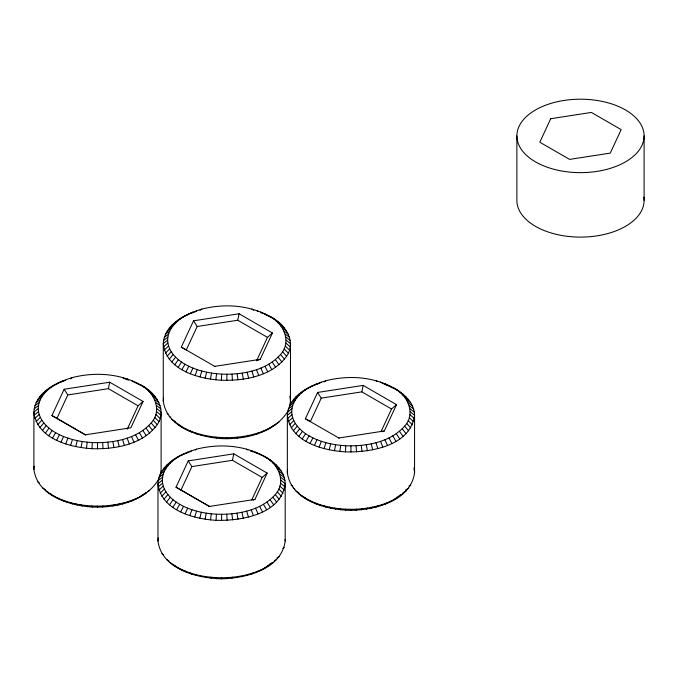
<?xml version="1.0" encoding="UTF-8"?>
<svg xmlns="http://www.w3.org/2000/svg" width="678" height="678" viewBox="0 0 678 678"><rect width="100%" height="100%" fill="white"/><g stroke="black" fill="none" stroke-linecap="round" stroke-linejoin="round"><path stroke-width="1.02" d="M55.638 384.341C46.858 389.358 38.4 397.766 38.29 408.512L33.9 412.097C37.002 438.759 69.326 447.277 91.962 448.683L92.344 442.573C113.15 443.251 136.659 439.191 151.177 422.962C163.127 410.097 153.542 390.706 139.38 384.341C119.15 373.307 94.564 371.951 72.478 377.527C56.02 382.536 35.112 392.52 33.9 412.097L33.9 469.405C37.332 495.915 69.436 505.5 92.344 507.042C116.667 507.991 145.694 501.212 158.949 478.905M185.001 315.897C176.229 320.914 167.771 329.322 167.661 340.076L163.271 343.653C166.373 370.324 198.696 378.833 221.333 380.239L221.714 374.129C242.521 374.815 266.03 370.747 280.548 354.518C292.489 341.653 282.912 322.262 268.751 315.897C248.521 304.863 223.935 303.507 201.849 309.083C185.391 314.092 164.483 324.084 163.271 343.653L163.271 400.961C166.703 427.471 198.807 437.056 221.714 438.607C246.038 439.556 275.065 432.767 288.32 410.47M179.712 455.972C170.932 460.989 162.483 469.396 162.364 480.151L157.974 483.728C161.084 510.398 193.399 518.907 216.036 520.314L216.426 514.204C237.232 514.89 260.733 510.822 275.251 494.601C287.201 481.727 277.616 462.345 263.454 455.972C243.233 444.938 218.638 443.582 196.561 449.167C180.094 454.167 159.186 464.159 157.974 483.728L157.974 541.036C161.584 569.359 197.595 578.334 221.587 578.809C245.572 578.334 281.582 569.359 285.192 541.036L285.192 483.728C285.006 470.82 274.039 461.498 263.454 455.972M309.083 387.528C300.303 392.545 291.845 400.952 291.735 411.707L287.345 415.292C290.447 441.954 322.77 450.463 345.407 451.87L345.788 445.768C366.595 446.446 390.104 442.387 404.622 426.157C416.572 413.283 406.986 393.901 392.825 387.528C372.603 376.502 348.009 375.146 325.923 380.722C309.465 385.731 288.557 395.715 287.345 415.292L287.345 472.6C290.955 500.923 326.966 509.898 350.95 510.365C374.942 509.898 410.953 500.923 414.563 472.6L414.563 415.292C414.377 402.376 403.41 393.062 392.825 387.528M33.9 469.405L34.146 466.201M91.962 448.683C115.268 449.378 142.668 444.7 157.279 424.657C167.966 409.08 154.228 390.638 139.38 384.341M163.271 400.961L163.508 397.766M157.974 541.036L158.22 537.84M221.333 380.239C244.631 380.934 272.039 376.256 286.65 356.213C297.337 340.644 283.599 322.194 268.751 315.897M286.091 340.076L290.481 343.653L290.481 400.961L289.514 407.342M216.036 520.314C241.309 520.984 281.15 514.441 285.192 483.728L280.802 480.151M287.345 472.6L287.591 469.396M345.407 451.87C370.68 452.548 410.512 445.997 414.563 415.292L410.173 411.707M86.462 448.26L87.225 442.183L92.344 442.573M215.833 379.824L216.596 373.739L221.714 374.129M210.536 519.899L211.299 513.814L216.426 514.204M339.907 451.455L340.67 445.378L345.788 445.768M81.046 447.565L82.182 441.539L87.225 442.183M210.417 379.129L211.553 373.095L216.596 373.739M205.12 519.204L206.256 513.17L211.299 513.814M334.491 450.76L335.627 444.734L340.67 445.378M85.733 435.005L56.927 418.377L67.8 394.943L108.378 388.664L109.717 382.206L143.075 401.461L130.871 427.776L85.301 434.827L51.935 415.563L64.147 389.257L109.717 382.206M239.088 313.761L193.518 320.813L181.306 347.119L186.297 349.933L197.171 326.499L237.749 320.228L239.088 313.761L272.446 333.025L260.242 359.332L257.496 360.442M209.807 506.644L181.001 490.008L191.874 466.574L232.461 460.303L233.791 453.836L267.157 473.1L254.945 499.406L253.114 500.144M363.162 385.401L317.592 392.443L305.38 418.758L310.371 421.563L321.245 398.139L361.823 391.859L363.162 385.401L396.52 404.656L384.316 430.971L382.485 431.708M160.152 475.778L161.118 469.405L161.118 412.097L156.728 408.512M75.75 446.607L77.258 440.641L82.182 441.539M205.12 378.163L206.621 372.197L211.553 373.095M199.832 518.238L201.332 512.271L206.256 513.17M329.194 449.794L330.703 443.836L335.627 444.734M70.622 445.378L72.478 439.497L77.258 440.641M199.993 376.934L201.849 371.061L206.621 372.197M194.705 517.009L196.561 511.136L201.332 512.271M324.067 448.573L325.923 442.692L330.703 443.836M102.666 507.042L103.048 505.991C116.718 505.22 130.49 502.152 142.482 495.372M232.037 438.607L232.418 437.547C246.089 436.776 259.86 433.708 271.853 426.928M226.74 578.681L227.13 577.622C240.792 576.851 254.564 573.783 266.564 567.003M356.111 510.237L356.492 509.178C370.163 508.407 383.934 505.347 395.927 498.567M65.707 443.904L67.902 438.124L72.478 439.497M195.078 375.459L197.273 369.68L201.849 371.061M189.781 515.534L191.976 509.754L196.561 511.136M319.152 447.09L321.347 441.319L325.923 442.692M61.02 442.175L63.546 436.522L67.902 438.124M190.391 373.739L192.908 368.078L197.273 369.68M185.102 513.814L187.62 508.153L191.976 509.754M314.465 445.37L316.99 439.708L321.347 441.319M127.218 429.25L138.092 405.817L143.075 401.461M254.945 499.406L209.375 506.458L176.009 487.202L188.221 460.887L233.791 453.836M256.589 360.806L267.463 337.373L272.446 333.025M251.724 499.949L262.166 477.456L267.157 473.1M381.095 431.505L391.537 409.012L396.52 404.656M56.621 440.225L59.444 434.708L63.546 436.522M185.992 371.79L188.815 366.264L192.908 368.078M180.695 511.865L183.518 506.339L187.62 508.153M310.066 443.42L312.889 437.895L316.99 439.708M52.528 438.064L55.638 432.691C46.858 427.674 38.4 419.267 38.29 408.512M181.899 369.62L185.001 364.247C176.229 359.23 167.771 350.823 167.661 340.076M176.602 509.695L179.712 504.322C170.932 499.305 162.483 490.897 162.364 480.151M305.973 441.259L309.083 435.878C300.303 430.869 291.845 422.462 291.735 411.707M48.782 435.7L52.147 430.488M178.153 367.256L181.518 362.052M172.856 507.339L176.221 502.127M302.227 438.895L305.592 433.683M107.794 506.652L108.556 505.568M237.156 438.217L237.919 437.132M231.868 578.292L232.63 577.207M361.238 509.848L362.001 508.763M45.401 433.157L49.002 428.123M174.771 364.722L178.373 359.679M169.483 504.796L173.076 499.762M298.845 436.352L302.447 431.318M42.426 430.454L46.223 425.606M171.788 362.018L175.594 357.17M166.5 502.093L170.297 497.245M295.871 433.649L299.668 428.801M39.858 427.615L43.841 422.962M169.229 359.171L173.212 354.518M163.932 499.254L167.915 494.601M293.303 430.81L297.286 426.157M37.739 424.657L41.858 420.207M167.102 356.213L171.229 351.763M161.813 496.288L165.941 491.838M291.184 427.852L295.311 423.403M36.07 421.597L40.307 417.36M165.44 353.162L169.678 348.924M160.144 493.237L164.381 488.999M289.514 424.792L293.752 420.555M112.836 506.008L113.972 504.873M242.207 437.564L243.343 436.437M236.91 577.648L238.046 576.512M366.281 509.203L367.417 508.068M34.866 418.47L39.188 414.453M164.237 350.034L168.559 346.009M158.94 490.109L163.262 486.084M288.311 421.665L292.633 417.64M263.454 568.791L271.48 562.969M392.825 500.356L400.851 494.533M34.146 415.3L38.519 411.495M163.508 346.856L167.89 343.051M158.22 486.931L162.593 483.126M287.591 418.487L291.964 414.69M117.76 505.11L119.26 503.915M247.131 436.674L248.631 435.471M241.834 576.749L243.334 575.546M371.205 508.305L372.705 507.11M34.146 408.893L38.519 405.537M163.508 340.458L167.89 337.093M158.22 480.533L162.593 477.168M287.591 412.088L291.964 408.724M139.38 497.16L146.016 492.592M268.751 428.716L278.98 422.03M34.866 405.715L39.188 402.579M164.237 337.28L168.559 334.135M158.94 477.354L163.262 474.21M288.311 408.91L292.633 405.766M282.785 548.46L284.226 547.417M70.622 378.816L72.478 377.527M199.993 310.371L201.849 309.083M195.323 450.023L196.561 449.167M122.532 503.974L124.388 502.686M324.067 382.002L325.923 380.722M251.902 435.53L253.758 434.242M246.606 575.605L248.462 574.325M375.976 507.161L377.832 505.881M36.07 402.588L40.307 399.664M165.44 334.152L169.678 331.22M160.144 474.227L164.381 471.303M289.514 405.783L293.752 402.859M37.739 399.537L41.858 396.825M167.102 331.093L171.229 328.381M161.813 471.168L165.941 468.456M291.184 402.732L295.311 400.012M409.071 486.245L410.724 485.16M39.858 396.579L43.841 394.062M169.229 328.135L173.212 325.626M195.806 311.388L197.273 310.465M189.781 451.929L191.976 450.539M163.932 468.21L167.915 465.701M127.117 502.593L129.312 501.212M293.303 399.766L297.286 397.257M319.152 383.485L321.347 382.095M256.487 434.149L258.682 432.767M251.191 574.232L253.386 572.842M276.844 558.062L279.234 556.562M380.561 505.788L382.756 504.398M405.419 490.126L408.597 488.118M42.426 393.732L46.223 391.418M171.788 325.296L175.594 322.982M166.5 465.371L170.297 463.057M295.871 396.927L299.668 394.613M274.387 560.791L276.666 559.401M402.995 492.813L406.037 490.957M52.528 386.129L63.546 380.511M181.899 317.685L192.908 312.066M185.942 453.15L187.62 452.141M316.99 383.706L305.973 389.325M131.473 500.991L133.99 499.483M260.844 432.547L263.361 431.047M255.547 572.622L258.064 571.122M384.918 504.186L387.435 502.678M45.401 391.028L49.002 388.901M174.771 322.592L178.373 320.465M169.483 462.667L173.076 460.54M298.845 394.223L302.447 392.096M147.812 491.533L149.609 490.465M270.09 564.232L273.692 562.104M399.461 495.788L403.054 493.66M56.621 383.96L59.444 382.324M185.992 315.524L188.815 313.88M176.602 457.76L183.518 453.955M310.066 387.155L312.889 385.519M135.575 499.178L138.397 497.533M264.937 430.733L267.759 429.098M259.649 570.808L262.471 569.173M389.019 502.373L391.842 500.728M48.782 388.494L52.147 386.536M178.153 320.05L181.518 318.101M172.856 460.125L176.221 458.175M302.227 391.681L305.592 389.731M142.872 494.965L146.236 493.008M272.242 426.521L275.607 424.572M266.946 566.596L270.31 564.647M396.316 498.152L399.681 496.203M180.695 455.599L185.102 453.65M190.391 313.575L195.078 311.855M61.02 382.011L65.707 380.29M315.406 384.858L318.211 383.833M186.035 453.302L188.84 452.268M214.663 366.383L260.242 359.332M338.746 438.013L384.316 430.971M181.899 426.928C197.179 435.488 215.096 438.285 232.418 437.547M52.528 495.372C67.808 503.924 85.725 506.729 103.048 505.991M305.973 498.567C321.253 507.119 339.17 509.924 356.492 509.178M176.602 567.003C191.882 575.563 209.799 578.359 227.13 577.622M125.371 379.112L128.328 379.994M250.436 451.04L253.386 451.929L251.191 450.539M260.555 312.541L263.361 313.575L260.844 312.066M383.689 383.833L395.927 389.325M254.326 452.268L257.132 453.302M264.242 313.965L271.853 317.685M134.871 382.4L142.482 386.129M258.064 453.65L261.589 455.209M185.001 364.247L188.815 366.264M309.083 435.878L312.889 437.895M266.564 457.76L259.649 453.955M55.638 432.691L59.444 434.708M179.712 504.322L183.518 506.339M51.935 415.563L56.927 418.377M176.009 487.202L181.001 490.008M237.749 320.228L267.463 337.373M361.823 391.859L391.537 409.012M181.306 347.119L215.104 366.569M305.38 418.758L339.178 438.2M108.378 388.664L138.092 405.817M232.461 460.303L262.166 477.456M389.019 385.519L391.842 387.155M396.316 389.731L399.681 391.681M272.242 318.101L275.607 320.05M264.937 313.88L267.759 315.524M266.946 458.175L270.31 460.125M142.872 386.536L146.236 388.494M135.575 382.324L138.397 383.96M302.227 496.203L309.083 500.356M310.066 500.728L312.889 502.373M178.153 424.572L185.001 428.716M185.992 429.098L188.815 430.733M172.856 564.647L179.712 568.791M180.695 569.173L183.518 570.808M48.782 493.008L52.147 494.965L49.782 493.186M56.621 497.533L59.444 499.178M399.461 392.096L403.054 394.223M275.387 320.465L278.98 322.592M270.09 460.54L273.692 462.667M146.016 388.901L149.609 391.028M298.845 493.66L305.592 498.152M174.771 422.03L178.373 424.157M169.483 562.104L176.221 566.596M45.401 490.465L48.104 492.067M384.918 383.706L387.435 385.206M255.547 452.141L257.225 453.15M131.473 380.511L133.99 382.011M314.465 502.678L316.99 504.186M190.391 431.047L192.908 432.547M185.102 571.122L187.62 572.622M61.02 499.483L63.546 500.991M402.232 394.613L406.037 396.927M278.158 322.982L281.963 325.296M272.87 463.057L276.666 465.371M148.787 391.418L152.592 393.732M295.871 490.957L298.905 492.813M171.788 419.326L175.594 421.64M166.5 559.401L168.78 560.791M42.426 487.77L45.46 489.618M53.02 495.508L55.638 497.16M380.561 382.095L382.756 383.485M404.622 397.257L408.597 399.766M256.487 310.465L257.945 311.388M280.548 325.626L284.523 328.135M275.251 465.701L279.234 468.21M151.177 394.062L155.152 396.579M127.117 378.909L128.583 379.833M319.152 504.398L321.347 505.788M293.303 488.118L294.896 489.118M169.229 416.487L170.822 417.487M195.078 432.767L197.273 434.149M189.781 572.842L191.976 574.232M65.707 501.212L67.902 502.593M406.597 400.012L410.724 402.732M282.523 328.381L286.65 331.093M277.226 468.456L281.353 471.168M291.184 485.16L292.828 486.245M153.152 396.825L157.279 399.537M167.102 413.521L168.754 414.605M161.813 553.595L163.466 554.689M37.739 481.965L39.383 483.05M408.148 402.859L412.394 405.783M284.074 331.22L288.32 334.152M278.785 471.303L283.023 474.227M154.703 399.664L158.949 402.588M375.976 380.722L377.214 381.578M251.902 309.083L253.758 310.371M246.606 449.167L247.843 450.023M324.067 505.881L325.923 507.161M122.532 377.527L124.388 378.816M199.993 434.242L201.849 435.53M194.705 574.325L196.561 575.605M70.622 502.686L72.478 503.974M409.266 405.766L413.597 408.91M285.192 334.135L289.514 337.28M279.904 474.21L284.226 477.354M155.821 402.579L160.152 405.715M179.153 424.742L181.518 426.521M409.944 408.724L414.317 412.088M285.87 337.093L290.243 340.458M280.573 477.168L284.946 480.533M156.499 405.537L160.872 408.893M329.194 507.11L330.703 508.305M205.12 435.471L206.621 436.674M199.832 575.546L201.332 576.749M75.75 503.915L77.258 505.11M409.944 414.69L414.317 418.487M285.87 343.051L290.243 346.856M280.573 483.126L284.946 486.931M156.499 411.495L160.872 415.3M409.266 417.64L413.597 421.665M285.192 346.009L289.514 350.034M279.904 486.084L284.226 490.109M155.821 414.453L160.152 418.47M334.491 508.068L335.627 509.203M210.417 436.437L211.553 437.564M205.12 576.512L206.256 577.648M81.046 504.873L82.182 506.008M408.148 420.555L412.394 424.792M284.074 348.924L288.32 353.162M278.785 488.999L283.023 493.237M154.703 417.36L158.949 421.597M406.597 423.403L410.724 427.852M282.523 351.763L286.65 356.213M277.226 491.838L281.353 496.288M153.152 420.207L157.279 424.657M404.622 426.157L408.597 430.81M280.548 354.518L284.523 359.171M275.251 494.601L279.234 499.254M151.177 422.962L155.152 427.615M402.232 428.801L406.037 433.649M278.158 357.17L281.963 362.018M272.87 497.245L276.666 502.093M148.787 425.606L152.592 430.454M399.461 431.318L403.054 436.352M275.387 359.679L278.98 364.722M270.09 499.762L273.692 504.796M146.016 428.123L149.609 433.157M339.907 508.763L340.67 509.848M215.833 437.132L216.596 438.217M210.536 577.207L211.299 578.292M86.462 505.568L87.225 506.652M396.316 433.683L399.681 438.895M272.242 362.052L275.607 367.256M266.946 502.127L270.31 507.339M142.872 430.488L146.236 435.7M317.592 392.443L321.245 398.139M193.518 320.813L197.171 326.499M188.221 460.887L191.874 466.574M64.147 389.257L67.8 394.943M392.825 435.878L395.927 441.259M268.751 364.247L271.853 369.62M263.454 504.322L266.564 509.695M139.38 432.691L142.482 438.064M389.019 437.895L391.842 443.42M264.937 366.264L267.759 371.79M259.649 506.339L262.471 511.865M135.575 434.708L138.397 440.225M384.918 439.708L387.435 445.37M260.844 368.078L263.361 373.739M255.547 508.153L258.064 513.814M131.473 436.522L133.99 442.175M380.561 441.319L382.756 447.09M256.487 369.68L258.682 375.459M251.191 509.754L253.386 515.534M127.117 438.124L129.312 443.904M345.407 509.178L345.788 510.237M221.333 437.547L221.714 438.607M216.036 577.622L216.426 578.681M91.962 505.991L92.344 507.042M375.976 442.692L377.832 448.573M251.902 371.061L253.758 376.934M246.606 511.136L248.462 517.009M122.532 439.497L124.388 445.378M371.205 443.836L372.705 449.794M247.131 372.197L248.631 378.163M241.834 512.271L243.334 518.238M117.76 440.641L119.26 446.607M413.953 467.812L414.563 472.6M289.879 396.172L290.481 400.961M366.281 444.734L367.417 450.76M242.207 373.095L243.343 379.129M236.91 513.17L238.046 519.204M112.836 441.539L113.972 447.565M361.238 445.378L362.001 451.455M237.156 373.739L237.919 379.824M231.868 513.814L232.63 519.899M107.794 442.183L108.556 448.26M285.074 539.442L285.192 541.036M356.111 445.768L356.492 451.87M232.037 374.129L232.418 380.239M226.74 514.204L227.13 520.314M102.666 442.573L103.048 448.683M644.1 135.914A63.605 36.722 0 0 1 548.688 167.72A63.605 36.722 0 0 1 548.688 104.115A63.605 36.722 0 0 1 644.1 135.914L644.1 200.383M516.882 135.914L516.882 200.383A63.605 36.722 0 0 0 583.266 237.071A63.605 36.722 0 0 0 643.854 197.188M350.95 445.895L350.95 452.014M350.95 509.322L350.95 510.365M226.876 374.264L226.876 380.375M226.876 437.683L226.876 438.734M221.587 514.339L221.587 520.45M221.587 577.766L221.587 578.809M97.505 442.7L97.505 448.819M97.505 506.127L97.505 507.178M550.714 118.726L539.815 142.211L569.596 159.398L610.268 153.109L621.167 129.625L591.394 112.429L550.714 118.726"/></g></svg>
